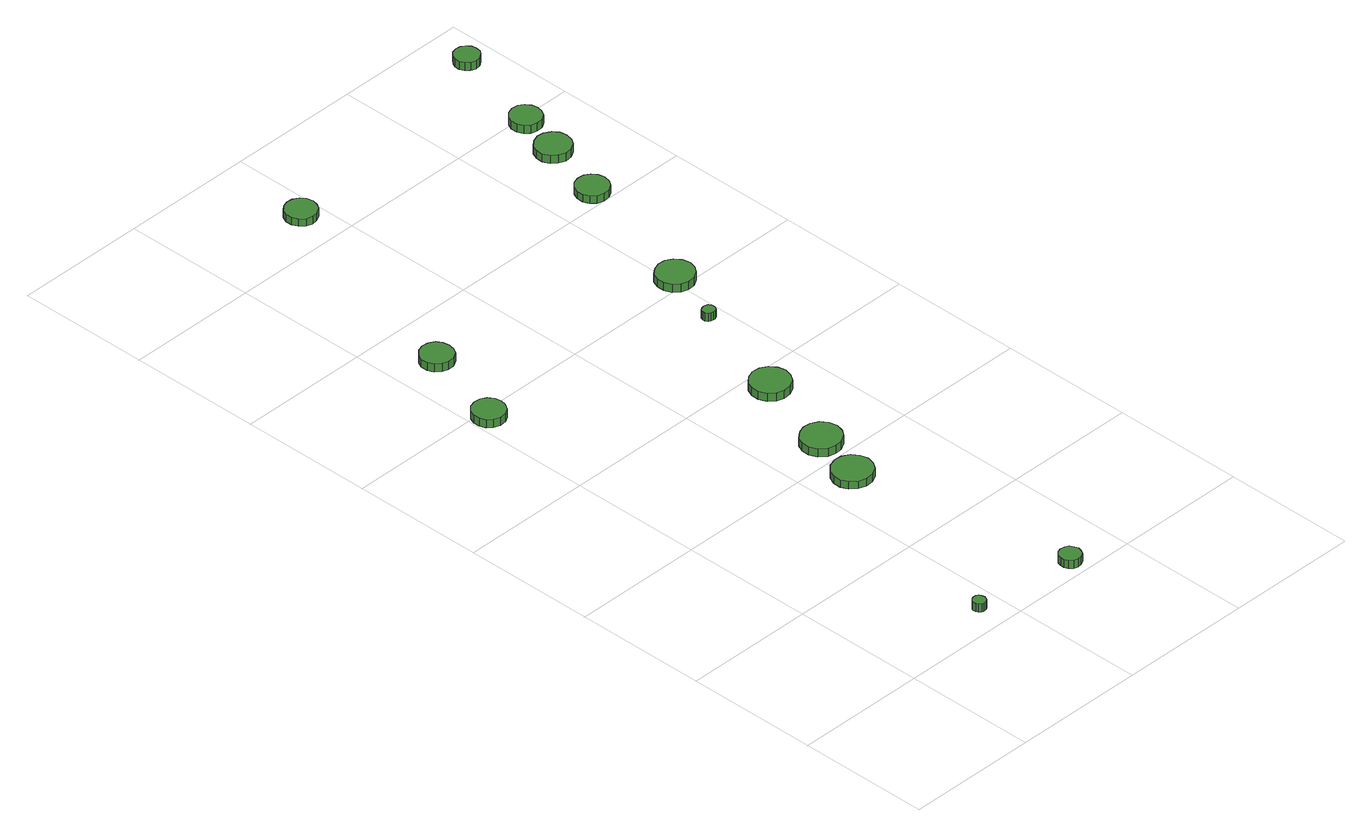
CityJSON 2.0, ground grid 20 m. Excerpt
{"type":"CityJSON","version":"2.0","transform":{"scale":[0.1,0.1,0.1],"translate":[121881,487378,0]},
"CityObjects":{
"tree1":{"type":"SolitaryVegetationObject","attributes":{"function":"something"},"geometry":[{"type":"MultiSurface","lod":"1","boundaries":[[[0,1,2,3,4,5,6,7,8,9,10,11,12,13,14]],[[15,16,17,18,19,20,21,22,23,24,25,26,27,28,29]],[[0,29,28,1]],[[1,28,27,2]],[[2,27,26,3]],[[3,26,25,4]],[[4,25,24,5]],[[5,24,23,6]],[[6,23,22,7]],[[7,22,21,8]],[[8,21,20,9]],[[9,20,19,10]],[[10,19,18,11]],[[11,18,17,12]],[[12,17,16,13]],[[13,16,15,14]],[[14,15,29,0]]]}]},
"tree2":{"type":"SolitaryVegetationObject","attributes":{"function":"something"},"geometry":[{"type":"MultiSurface","lod":"1","boundaries":[[[30,31,32,33,34,35,36,37,38,39,40,41,42,43,44]],[[45,46,47,48,49,50,51,52,53,54,55,56,57,58,59]],[[30,59,58,31]],[[31,58,57,32]],[[32,57,56,33]],[[33,56,55,34]],[[34,55,54,35]],[[35,54,53,36]],[[36,53,52,37]],[[37,52,51,38]],[[38,51,50,39]],[[39,50,49,40]],[[40,49,48,41]],[[41,48,47,42]],[[42,47,46,43]],[[43,46,45,44]],[[44,45,59,30]]]}]},
"tree3":{"type":"SolitaryVegetationObject","attributes":{"function":"something"},"geometry":[{"type":"MultiSurface","lod":"1","boundaries":[[[60,61,62,63,64,65,66,67,68,69,70,71,72,73,74]],[[75,76,77,78,79,80,81,82,83,84,85,86,87,88,89]],[[60,89,88,61]],[[61,88,87,62]],[[62,87,86,63]],[[63,86,85,64]],[[64,85,84,65]],[[65,84,83,66]],[[66,83,82,67]],[[67,82,81,68]],[[68,81,80,69]],[[69,80,79,70]],[[70,79,78,71]],[[71,78,77,72]],[[72,77,76,73]],[[73,76,75,74]],[[74,75,89,60]]]}]},
"tree4":{"type":"SolitaryVegetationObject","attributes":{"function":"something"},"geometry":[{"type":"MultiSurface","lod":"1","boundaries":[[[90,91,92,93,94,95,96,97,98,99,100,101,102,103,104]],[[105,106,107,108,109,110,111,112,113,114,115,116,117,118,119]],[[90,119,118,91]],[[91,118,117,92]],[[92,117,116,93]],[[93,116,115,94]],[[94,115,114,95]],[[95,114,113,96]],[[96,113,112,97]],[[97,112,111,98]],[[98,111,110,99]],[[99,110,109,100]],[[100,109,108,101]],[[101,108,107,102]],[[102,107,106,103]],[[103,106,105,104]],[[104,105,119,90]]]}]},
"tree5":{"type":"SolitaryVegetationObject","attributes":{"function":"something"},"geometry":[{"type":"MultiSurface","lod":"1","boundaries":[[[120,121,122,123,124,125,126,127,128,129,130,131,132,133,134]],[[135,136,137,138,139,140,141,142,143,144,145,146,147,148,149]],[[120,149,148,121]],[[121,148,147,122]],[[122,147,146,123]],[[123,146,145,124]],[[124,145,144,125]],[[125,144,143,126]],[[126,143,142,127]],[[127,142,141,128]],[[128,141,140,129]],[[129,140,139,130]],[[130,139,138,131]],[[131,138,137,132]],[[132,137,136,133]],[[133,136,135,134]],[[134,135,149,120]]]}]},
"tree6":{"type":"SolitaryVegetationObject","attributes":{"function":"something"},"geometry":[{"type":"MultiSurface","lod":"1","boundaries":[[[150,151,152,153,154,155,156,157,158,159,160,161,162,163,164]],[[165,166,167,168,169,170,171,172,173,174,175,176,177,178,179]],[[150,179,178,151]],[[151,178,177,152]],[[152,177,176,153]],[[153,176,175,154]],[[154,175,174,155]],[[155,174,173,156]],[[156,173,172,157]],[[157,172,171,158]],[[158,171,170,159]],[[159,170,169,160]],[[160,169,168,161]],[[161,168,167,162]],[[162,167,166,163]],[[163,166,165,164]],[[164,165,179,150]]]}]},
"tree7":{"type":"SolitaryVegetationObject","attributes":{"function":"something"},"geometry":[{"type":"MultiSurface","lod":"1","boundaries":[[[180,181,182,183,184,185,186,187,188,189,190,191,192,193,194]],[[195,196,197,198,199,200,201,202,203,204,205,206,207,208,209]],[[180,209,208,181]],[[181,208,207,182]],[[182,207,206,183]],[[183,206,205,184]],[[184,205,204,185]],[[185,204,203,186]],[[186,203,202,187]],[[187,202,201,188]],[[188,201,200,189]],[[189,200,199,190]],[[190,199,198,191]],[[191,198,197,192]],[[192,197,196,193]],[[193,196,195,194]],[[194,195,209,180]]]}]},
"tree8":{"type":"SolitaryVegetationObject","attributes":{"function":"something"},"geometry":[{"type":"MultiSurface","lod":"1","boundaries":[[[210,211,212,213,214,215,216,217,218,219,220,221,222,223,224]],[[225,226,227,228,229,230,231,232,233,234,235,236,237,238,239]],[[210,239,238,211]],[[211,238,237,212]],[[212,237,236,213]],[[213,236,235,214]],[[214,235,234,215]],[[215,234,233,216]],[[216,233,232,217]],[[217,232,231,218]],[[218,231,230,219]],[[219,230,229,220]],[[220,229,228,221]],[[221,228,227,222]],[[222,227,226,223]],[[223,226,225,224]],[[224,225,239,210]]]}]},
"tree9":{"type":"SolitaryVegetationObject","attributes":{"function":"something"},"geometry":[{"type":"MultiSurface","lod":"1","boundaries":[[[240,241,242,243,244,245,246,247,248,249,250,251,252,253,254]],[[255,256,257,258,259,260,261,262,263,264,265,266,267,268,269]],[[240,269,268,241]],[[241,268,267,242]],[[242,267,266,243]],[[243,266,265,244]],[[244,265,264,245]],[[245,264,263,246]],[[246,263,262,247]],[[247,262,261,248]],[[248,261,260,249]],[[249,260,259,250]],[[250,259,258,251]],[[251,258,257,252]],[[252,257,256,253]],[[253,256,255,254]],[[254,255,269,240]]]}]},
"tree10":{"type":"SolitaryVegetationObject","attributes":{"function":"something"},"geometry":[{"type":"MultiSurface","lod":"1","boundaries":[[[270,271,272,273,274,275,276,277,278,279,280,281,282,283,284]],[[285,286,287,288,289,290,291,292,293,294,295,296,297,298,299]],[[270,299,298,271]],[[271,298,297,272]],[[272,297,296,273]],[[273,296,295,274]],[[274,295,294,275]],[[275,294,293,276]],[[276,293,292,277]],[[277,292,291,278]],[[278,291,290,279]],[[279,290,289,280]],[[280,289,288,281]],[[281,288,287,282]],[[282,287,286,283]],[[283,286,285,284]],[[284,285,299,270]]]}]},
"tree11":{"type":"SolitaryVegetationObject","attributes":{"function":"something"},"geometry":[{"type":"MultiSurface","lod":"1","boundaries":[[[300,301,302,303,304,305,306,307,308,309,310,311,312,313,314]],[[315,316,317,318,319,320,321,322,323,324,325,326,327,328,329]],[[300,329,328,301]],[[301,328,327,302]],[[302,327,326,303]],[[303,326,325,304]],[[304,325,324,305]],[[305,324,323,306]],[[306,323,322,307]],[[307,322,321,308]],[[308,321,320,309]],[[309,320,319,310]],[[310,319,318,311]],[[311,318,317,312]],[[312,317,316,313]],[[313,316,315,314]],[[314,315,329,300]]]}]},
"tree12":{"type":"SolitaryVegetationObject","attributes":{"function":"something"},"geometry":[{"type":"MultiSurface","lod":"1","boundaries":[[[330,331,332,333,334,335,336,337,338,339,340,341,342,343,344]],[[345,346,347,348,349,350,351,352,353,354,355,356,357,358,359]],[[330,359,358,331]],[[331,358,357,332]],[[332,357,356,333]],[[333,356,355,334]],[[334,355,354,335]],[[335,354,353,336]],[[336,353,352,337]],[[337,352,351,338]],[[338,351,350,339]],[[339,350,349,340]],[[340,349,348,341]],[[341,348,347,342]],[[342,347,346,343]],[[343,346,345,344]],[[344,345,359,330]]]}]},
"tree13":{"type":"SolitaryVegetationObject","attributes":{"function":"something"},"geometry":[{"type":"MultiSurface","lod":"1","boundaries":[[[360,361,362,363,364,365,366,367,368,369,370,371,372,373,374]],[[375,376,377,378,379,380,381,382,383,384,385,386,387,388,389]],[[360,389,388,361]],[[361,388,387,362]],[[362,387,386,363]],[[363,386,385,364]],[[364,385,384,365]],[[365,384,383,366]],[[366,383,382,367]],[[367,382,381,368]],[[368,381,380,369]],[[369,380,379,370]],[[370,379,378,371]],[[371,378,377,372]],[[372,377,376,373]],[[373,376,375,374]],[[374,375,389,360]]]}]},
"tree14":{"type":"SolitaryVegetationObject","attributes":{"function":"something"},"geometry":[{"type":"MultiSurface","lod":"1","boundaries":[[[390,391,392,393,394,395,396,397,398,399,400,401,402,403,404]],[[405,406,407,408,409,410,411,412,413,414,415,416,417,418,419]],[[390,419,418,391]],[[391,418,417,392]],[[392,417,416,393]],[[393,416,415,394]],[[394,415,414,395]],[[395,414,413,396]],[[396,413,412,397]],[[397,412,411,398]],[[398,411,410,399]],[[399,410,409,400]],[[400,409,408,401]],[[401,408,407,402]],[[402,407,406,403]],[[403,406,405,404]],[[404,405,419,390]]]}]}
},
"vertices":[
[172,37,22],[171,41,22],[169,45,22],[166,47,22],[161,47,22],[158,46,22],[155,43,22],[153,40,22],[153,35,22],[155,32,22],[158,29,22],[161,28,22],[166,28,22],[169,30,22],[171,33,22],[171,33,9],[169,30,9],[166,28,9],[161,28,9],[158,29,9],[155,32,9],[153,35,9],[153,40,9],[155,43,9],[158,46,9],[161,47,9],[166,47,9],[169,45,9],[171,41,9],[172,37,9],
[49,787,16],[47,797,16],[41,805,16],[33,810,16],[23,811,16],[13,808,16],[6,801,16],[2,792,16],[2,782,16],[6,773,16],[13,767,16],[23,763,16],[33,764,16],[41,769,16],[47,778,16],[47,778,3],[41,769,3],[33,764,3],[23,763,3],[13,767,3],[6,773,3],[2,782,3],[2,792,3],[6,801,3],[13,808,3],[23,811,3],[33,810,3],[41,805,3],[47,797,3],[49,787,3],
[333,22,21],[331,28,21],[328,34,21],[322,37,21],[315,38,21],[309,36,21],[304,31,21],[302,25,21],[302,19,21],[304,13,21],[309,8,21],[315,6,21],[322,7,21],[328,10,21],[331,16,21],[331,16,8],[328,10,8],[322,7,8],[315,6,8],[309,8,8],[304,13,8],[302,19,8],[302,25,8],[304,31,8],[309,36,8],[315,38,8],[322,37,8],[328,34,8],[331,28,8],[333,22,8],
[87,917,18],[85,927,18],[80,935,18],[71,940,18],[61,941,18],[52,938,18],[44,931,18],[40,922,18],[40,912,18],[44,903,18],[52,896,18],[61,893,18],[71,894,18],[80,899,18],[85,907,18],[85,907,5],[80,899,5],[71,894,5],[61,893,5],[52,896,5],[44,903,5],[40,912,5],[40,922,5],[44,931,5],[52,938,5],[61,941,5],[71,940,5],[80,935,5],[85,927,5],[87,917,5],
[285,354,20],[282,366,20],[275,376,20],[264,382,20],[252,383,20],[240,379,20],[231,371,20],[226,360,20],[226,348,20],[231,337,20],[240,329,20],[252,325,20],[264,326,20],[275,332,20],[282,342,20],[282,342,8],[275,332,8],[264,326,8],[252,325,8],[240,329,8],[231,337,8],[226,348,8],[226,360,8],[231,371,8],[240,379,8],[252,383,8],[264,382,8],[275,376,8],[282,366,8],[285,354,8],
[310,434,18],[307,446,18],[300,456,18],[289,462,18],[277,463,18],[266,459,18],[256,451,18],[251,440,18],[251,428,18],[256,417,18],[266,408,18],[277,405,18],[289,406,18],[300,412,18],[307,422,18],[307,422,5],[300,412,5],[289,406,5],[277,405,5],[266,408,5],[256,417,5],[251,428,5],[251,440,5],[256,451,5],[266,459,5],[277,463,5],[289,462,5],[300,456,5],[307,446,5],[310,434,5],
[351,565,17],[348,577,17],[341,587,17],[330,593,17],[318,594,17],[307,590,17],[298,582,17],[293,571,17],[293,559,17],[298,548,17],[307,539,17],[318,536,17],[330,537,17],[341,543,17],[348,553,17],[348,553,4],[341,543,4],[330,537,4],[318,536,4],[307,539,4],[298,548,4],[293,559,4],[293,571,4],[298,582,4],[307,590,4],[318,594,4],[330,593,4],[341,587,4],[348,577,4],[351,565,4],
[190,1260,17],[188,1270,17],[183,1277,17],[174,1282,17],[165,1283,17],[156,1280,17],[149,1274,17],[145,1265,17],[145,1255,17],[149,1247,17],[156,1240,17],[165,1237,17],[174,1238,17],[183,1243,17],[188,1251,17],[188,1251,5],[183,1243,5],[174,1238,5],[165,1237,5],[156,1240,5],[149,1247,5],[145,1255,5],[145,1265,5],[149,1274,5],[156,1280,5],[165,1283,5],[174,1282,5],[183,1277,5],[188,1270,5],[190,1260,5],
[385,727,18],[384,731,18],[382,734,18],[378,736,18],[375,736,18],[371,735,18],[368,733,18],[366,729,18],[366,725,18],[368,721,18],[371,719,18],[375,718,18],[378,718,18],[382,720,18],[384,723,18],[384,723,5],[382,720,5],[378,718,5],[375,718,5],[371,719,5],[368,721,5],[366,725,5],[366,729,5],[368,733,5],[371,735,5],[375,736,5],[378,736,5],[382,734,5],[384,731,5],[385,727,5],
[428,810,22],[425,822,22],[418,831,22],[408,837,22],[397,838,22],[386,834,22],[377,827,22],[373,816,22],[373,805,22],[377,794,22],[386,786,22],[397,783,22],[408,784,22],[418,790,22],[425,799,22],[425,799,9],[418,790,9],[408,784,9],[397,783,9],[386,786,9],[377,794,9],[373,805,9],[373,816,9],[377,827,9],[386,834,9],[397,838,9],[408,837,9],[418,831,9],[425,822,9],[428,810,9],
[485,1018,21],[483,1028,21],[477,1036,21],[469,1041,21],[459,1042,21],[449,1039,21],[442,1032,21],[438,1023,21],[438,1013,21],[442,1004,21],[449,997,21],[459,994,21],[469,995,21],[477,1000,21],[483,1008,21],[483,1008,9],[477,1000,9],[469,995,9],[459,994,9],[449,997,9],[442,1004,9],[438,1013,9],[438,1023,9],[442,1032,9],[449,1039,9],[459,1042,9],[469,1041,9],[477,1036,9],[483,1028,9],[485,1018,9],
[519,1119,18],[517,1130,18],[511,1138,18],[501,1144,18],[491,1145,18],[480,1141,18],[472,1134,18],[468,1124,18],[468,1114,18],[472,1104,18],[480,1097,18],[491,1093,18],[501,1094,18],[511,1100,18],[517,1108,18],[517,1108,5],[511,1100,5],[501,1094,5],[491,1093,5],[480,1097,5],[472,1104,5],[468,1114,5],[468,1124,5],[472,1134,5],[480,1141,5],[491,1145,5],[501,1144,5],[511,1138,5],[517,1130,5],[519,1119,5],
[538,1189,16],[536,1198,16],[531,1206,16],[523,1211,16],[513,1212,16],[504,1209,16],[497,1202,16],[493,1194,16],[493,1184,16],[497,1175,16],[504,1169,16],[513,1166,16],[523,1167,16],[531,1172,16],[536,1180,16],[536,1180,3],[531,1172,3],[523,1167,3],[513,1166,3],[504,1169,3],[497,1175,3],[493,1184,3],[493,1194,3],[497,1202,3],[504,1209,3],[513,1212,3],[523,1211,3],[531,1206,3],[536,1198,3],[538,1189,3],
[576,1336,15],[575,1343,15],[570,1349,15],[564,1353,15],[556,1354,15],[549,1352,15],[543,1346,15],[540,1339,15],[540,1332,15],[543,1325,15],[549,1320,15],[556,1317,15],[564,1318,15],[570,1322,15],[575,1328,15],[575,1328,2],[570,1322,2],[564,1318,2],[556,1317,2],[549,1320,2],[543,1325,2],[540,1332,2],[540,1339,2],[543,1346,2],[549,1352,2],[556,1354,2],[564,1353,2],[570,1349,2],[575,1343,2],[576,1336,2]
]}
